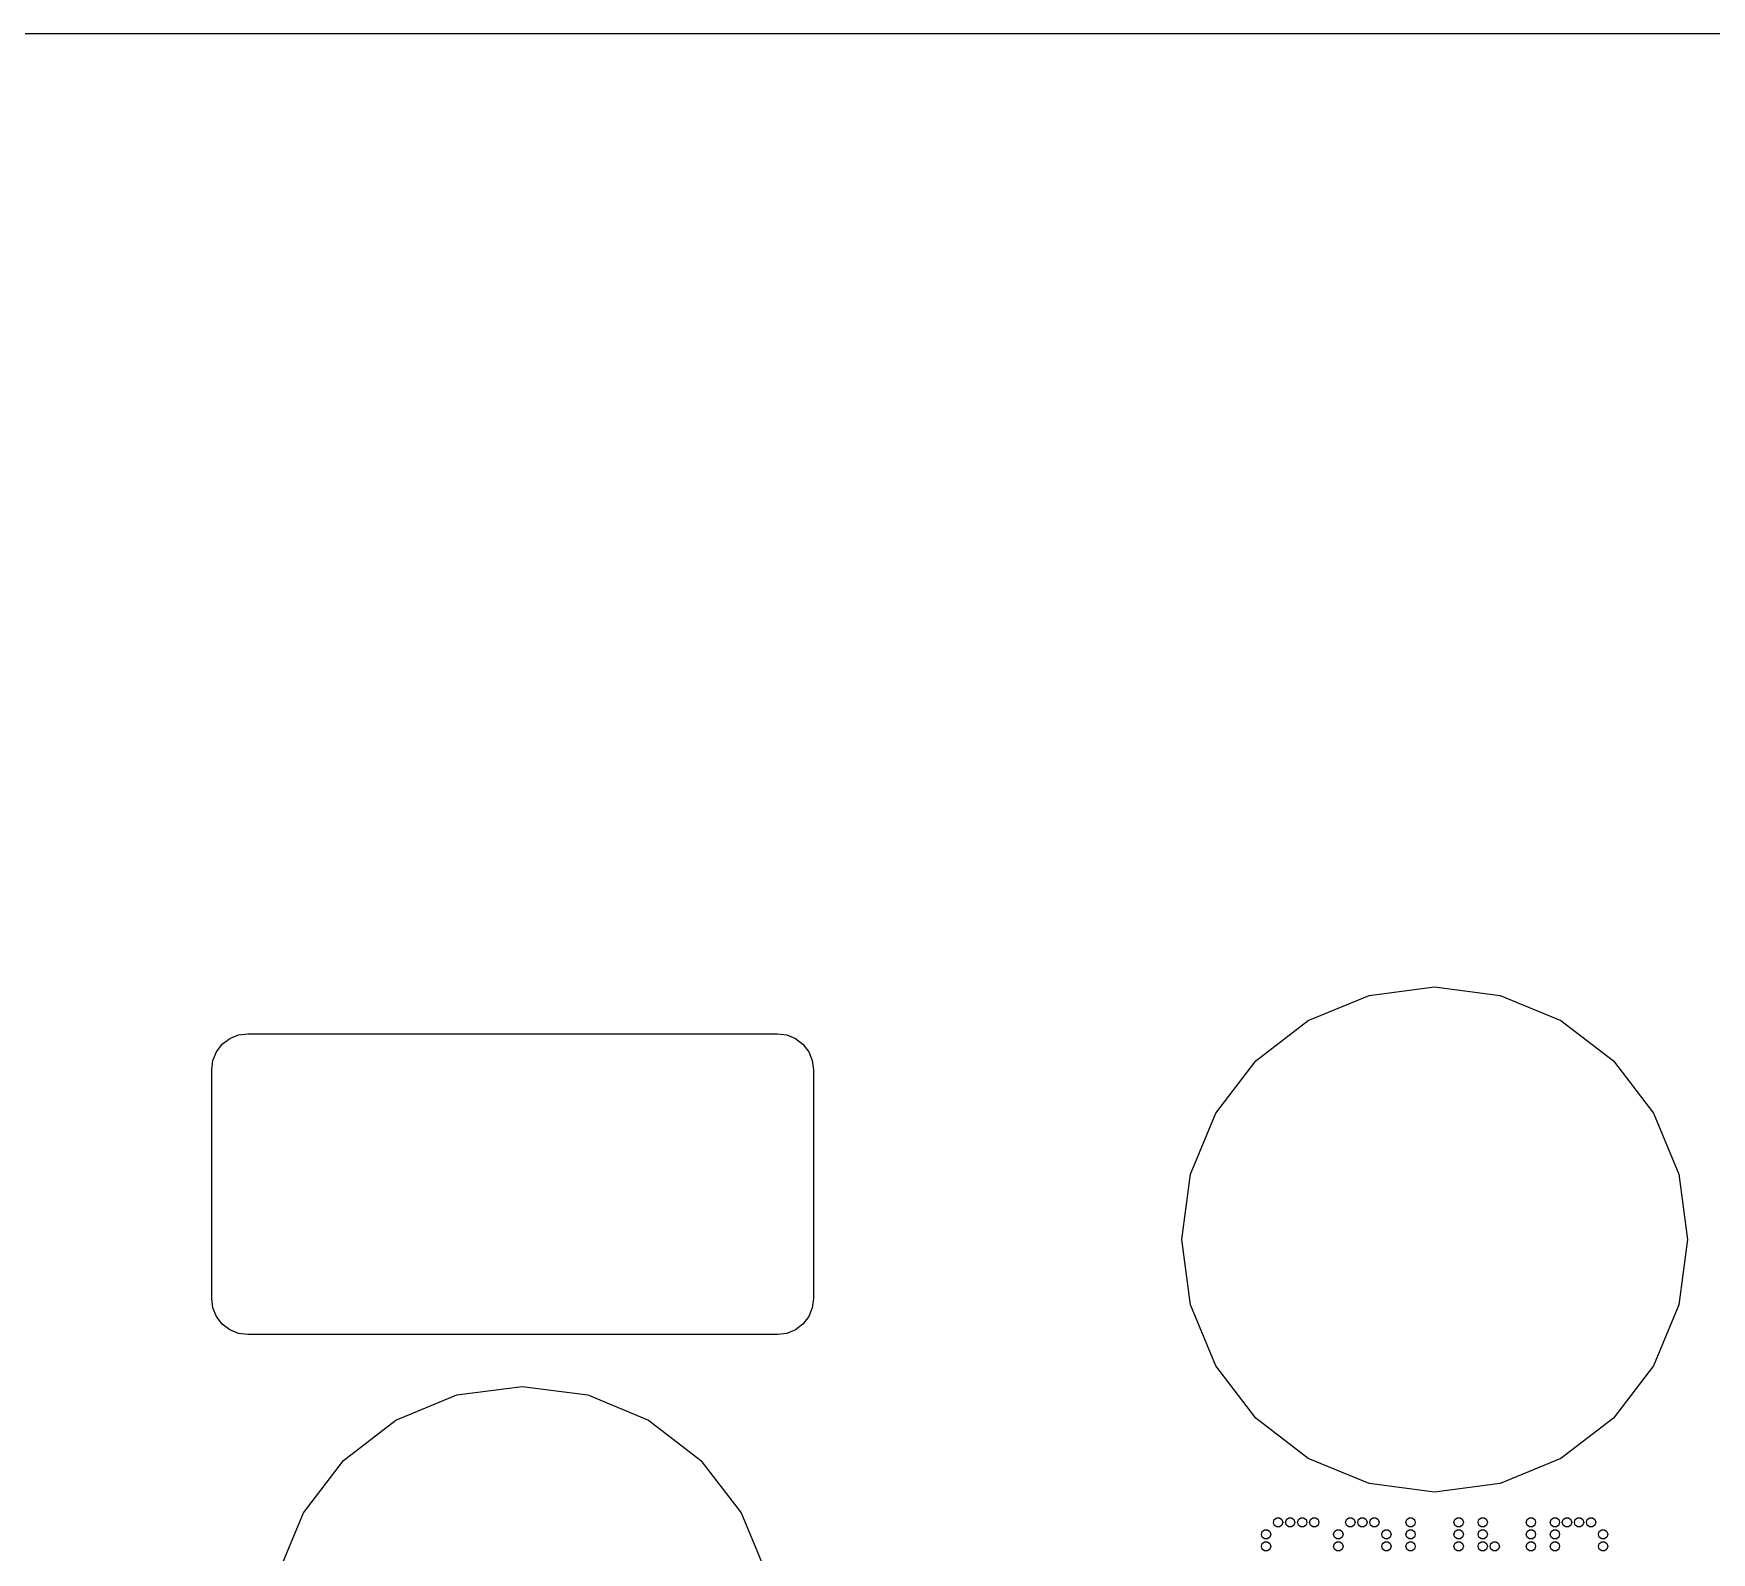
# Model space of a CAD drawing. Header units: millimetres. Extents: x 0 to 390, y 0 to 390.
# Drawn here: x 205 to 274.7, y 176.3 to 239.4 of the extents above; entities that cross this region are included whole.
import ezdxf

# ---------------------------------------------------------------- set-up
doc = ezdxf.new("R2010")
doc.units = ezdxf.units.MM
doc.layers.add('INCISIONE', color=7, linetype='CONTINUOUS')
doc.layers.add('TAGLIO', color=1, linetype='CONTINUOUS')

msp = doc.modelspace()

# ---------------------------------------------------------------- linework, layer by layer
at = {"layer": 'INCISIONE'}
for points in [[(256.395, 177.03), (256.358, 176.915), (256.26, 176.845), (256.14, 176.845), (256.042, 176.915), (256.005, 177.03), (256.042, 177.145), (256.14, 177.215), (256.26, 177.215), (256.358, 177.145)], [(256.895, 177.53), (256.858, 177.415), (256.76, 177.345), (256.64, 177.345), (256.542, 177.415), (256.505, 177.53), (256.542, 177.645), (256.64, 177.715), (256.76, 177.715), (256.858, 177.645)], [(257.395, 177.53), (257.358, 177.415), (257.26, 177.345), (257.14, 177.345), (257.042, 177.415), (257.005, 177.53), (257.042, 177.645), (257.14, 177.715), (257.26, 177.715), (257.358, 177.645)], [(257.895, 177.53), (257.858, 177.415), (257.76, 177.345), (257.64, 177.345), (257.542, 177.415), (257.505, 177.53), (257.542, 177.645), (257.64, 177.715), (257.76, 177.715), (257.858, 177.645)], [(258.395, 177.53), (258.358, 177.415), (258.26, 177.345), (258.14, 177.345), (258.042, 177.415), (258.005, 177.53), (258.042, 177.645), (258.14, 177.715), (258.26, 177.715), (258.358, 177.645)], [(259.395, 177.03), (259.358, 176.915), (259.26, 176.845), (259.14, 176.845), (259.042, 176.915), (259.005, 177.03), (259.042, 177.145), (259.14, 177.215), (259.26, 177.215), (259.358, 177.145)], [(259.895, 177.53), (259.858, 177.415), (259.76, 177.345), (259.64, 177.345), (259.542, 177.415), (259.505, 177.53), (259.542, 177.645), (259.64, 177.715), (259.76, 177.715), (259.858, 177.645)], [(260.395, 177.53), (260.358, 177.415), (260.26, 177.345), (260.14, 177.345), (260.042, 177.415), (260.005, 177.53), (260.042, 177.645), (260.14, 177.715), (260.26, 177.715), (260.358, 177.645)], [(260.895, 177.53), (260.858, 177.415), (260.76, 177.345), (260.64, 177.345), (260.542, 177.415), (260.505, 177.53), (260.542, 177.645), (260.64, 177.715), (260.76, 177.715), (260.858, 177.645)], [(261.395, 177.03), (261.358, 176.915), (261.26, 176.845), (261.14, 176.845), (261.042, 176.915), (261.005, 177.03), (261.042, 177.145), (261.14, 177.215), (261.26, 177.215), (261.358, 177.145)], [(262.395, 177.53), (262.358, 177.415), (262.26, 177.345), (262.14, 177.345), (262.042, 177.415), (262.005, 177.53), (262.042, 177.645), (262.14, 177.715), (262.26, 177.715), (262.358, 177.645)], [(262.395, 177.03), (262.358, 176.915), (262.26, 176.845), (262.14, 176.845), (262.042, 176.915), (262.005, 177.03), (262.042, 177.145), (262.14, 177.215), (262.26, 177.215), (262.358, 177.145)], [(264.395, 177.53), (264.358, 177.415), (264.26, 177.345), (264.14, 177.345), (264.042, 177.415), (264.005, 177.53), (264.042, 177.645), (264.14, 177.715), (264.26, 177.715), (264.358, 177.645)], [(264.395, 177.03), (264.358, 176.915), (264.26, 176.845), (264.14, 176.845), (264.042, 176.915), (264.005, 177.03), (264.042, 177.145), (264.14, 177.215), (264.26, 177.215), (264.358, 177.145)], [(265.395, 177.53), (265.358, 177.415), (265.26, 177.345), (265.14, 177.345), (265.042, 177.415), (265.005, 177.53), (265.042, 177.645), (265.14, 177.715), (265.26, 177.715), (265.358, 177.645)], [(265.395, 177.03), (265.358, 176.915), (265.26, 176.845), (265.14, 176.845), (265.042, 176.915), (265.005, 177.03), (265.042, 177.145), (265.14, 177.215), (265.26, 177.215), (265.358, 177.145)], [(267.395, 177.53), (267.358, 177.415), (267.26, 177.345), (267.14, 177.345), (267.042, 177.415), (267.005, 177.53), (267.042, 177.645), (267.14, 177.715), (267.26, 177.715), (267.358, 177.645)], [(267.395, 177.03), (267.358, 176.915), (267.26, 176.845), (267.14, 176.845), (267.042, 176.915), (267.005, 177.03), (267.042, 177.145), (267.14, 177.215), (267.26, 177.215), (267.358, 177.145)], [(268.395, 177.53), (268.358, 177.415), (268.26, 177.345), (268.14, 177.345), (268.042, 177.415), (268.005, 177.53), (268.042, 177.645), (268.14, 177.715), (268.26, 177.715), (268.358, 177.645)], [(268.395, 177.03), (268.358, 176.915), (268.26, 176.845), (268.14, 176.845), (268.042, 176.915), (268.005, 177.03), (268.042, 177.145), (268.14, 177.215), (268.26, 177.215), (268.358, 177.145)], [(268.895, 177.53), (268.858, 177.415), (268.76, 177.345), (268.64, 177.345), (268.542, 177.415), (268.505, 177.53), (268.542, 177.645), (268.64, 177.715), (268.76, 177.715), (268.858, 177.645)], [(269.395, 177.53), (269.358, 177.415), (269.26, 177.345), (269.14, 177.345), (269.042, 177.415), (269.005, 177.53), (269.042, 177.645), (269.14, 177.715), (269.26, 177.715), (269.358, 177.645)], [(269.895, 177.53), (269.858, 177.415), (269.76, 177.345), (269.64, 177.345), (269.542, 177.415), (269.505, 177.53), (269.542, 177.645), (269.64, 177.715), (269.76, 177.715), (269.858, 177.645)], [(270.395, 177.03), (270.358, 176.915), (270.26, 176.845), (270.14, 176.845), (270.042, 176.915), (270.005, 177.03), (270.042, 177.145), (270.14, 177.215), (270.26, 177.215), (270.358, 177.145)], [(256.395, 176.53), (256.358, 176.415), (256.26, 176.345), (256.14, 176.345), (256.042, 176.415), (256.005, 176.53), (256.042, 176.645), (256.14, 176.715), (256.26, 176.715), (256.358, 176.645)], [(259.395, 176.53), (259.358, 176.415), (259.26, 176.345), (259.14, 176.345), (259.042, 176.415), (259.005, 176.53), (259.042, 176.645), (259.14, 176.715), (259.26, 176.715), (259.358, 176.645)], [(261.395, 176.53), (261.358, 176.415), (261.26, 176.345), (261.14, 176.345), (261.042, 176.415), (261.005, 176.53), (261.042, 176.645), (261.14, 176.715), (261.26, 176.715), (261.358, 176.645)], [(262.395, 176.53), (262.358, 176.415), (262.26, 176.345), (262.14, 176.345), (262.042, 176.415), (262.005, 176.53), (262.042, 176.645), (262.14, 176.715), (262.26, 176.715), (262.358, 176.645)], [(264.395, 176.53), (264.358, 176.415), (264.26, 176.345), (264.14, 176.345), (264.042, 176.415), (264.005, 176.53), (264.042, 176.645), (264.14, 176.715), (264.26, 176.715), (264.358, 176.645)], [(265.395, 176.53), (265.358, 176.415), (265.26, 176.345), (265.14, 176.345), (265.042, 176.415), (265.005, 176.53), (265.042, 176.645), (265.14, 176.715), (265.26, 176.715), (265.358, 176.645)], [(265.895, 176.53), (265.858, 176.415), (265.76, 176.345), (265.64, 176.345), (265.542, 176.415), (265.505, 176.53), (265.542, 176.645), (265.64, 176.715), (265.76, 176.715), (265.858, 176.645)], [(267.395, 176.53), (267.358, 176.415), (267.26, 176.345), (267.14, 176.345), (267.042, 176.415), (267.005, 176.53), (267.042, 176.645), (267.14, 176.715), (267.26, 176.715), (267.358, 176.645)], [(268.395, 176.53), (268.358, 176.415), (268.26, 176.345), (268.14, 176.345), (268.042, 176.415), (268.005, 176.53), (268.042, 176.645), (268.14, 176.715), (268.26, 176.715), (268.358, 176.645)], [(270.395, 176.53), (270.358, 176.415), (270.26, 176.345), (270.14, 176.345), (270.042, 176.415), (270.005, 176.53), (270.042, 176.645), (270.14, 176.715), (270.26, 176.715), (270.358, 176.645)]]:
    msp.add_lwpolyline(points, close=True, dxfattribs=at)
at = {"layer": 'TAGLIO'}
msp.add_lwpolyline([(5.6, 239.38), (363.5, 239.38), (363.655, 239.36), (363.8, 239.3), (363.924, 239.204), (364.02, 239.08), (364.08, 238.935), (364.1, 238.78), (364.1, 114.18), (364.08, 114.025), (364.02, 113.88), (363.924, 113.756), (363.8, 113.66), (363.655, 113.6), (363.5, 113.58), (5.6, 113.58)], dxfattribs=at)
for points in [[(273.7, 189.28), (273.342, 186.562), (272.293, 184.03), (270.625, 181.855), (268.45, 180.187), (265.918, 179.138), (263.2, 178.78), (260.482, 179.138), (257.95, 180.187), (255.775, 181.855), (254.107, 184.03), (253.058, 186.562), (252.7, 189.28), (253.058, 191.998), (254.107, 194.53), (255.775, 196.705), (257.95, 198.373), (260.482, 199.422), (263.2, 199.78), (265.918, 199.422), (268.45, 198.373), (270.625, 196.705), (272.293, 194.53), (273.342, 191.998)], [(235.9, 197.83), (236.288, 197.779), (236.65, 197.629), (236.961, 197.391), (237.199, 197.08), (237.349, 196.718), (237.4, 196.33), (237.4, 186.83), (237.349, 186.442), (237.199, 186.08), (236.961, 185.769), (236.65, 185.531), (236.288, 185.381), (235.9, 185.33), (213.9, 185.33), (213.512, 185.381), (213.15, 185.531), (212.839, 185.769), (212.601, 186.08), (212.451, 186.442), (212.4, 186.83), (212.4, 196.33), (212.451, 196.718), (212.601, 197.08), (212.839, 197.391), (213.15, 197.629), (213.512, 197.779), (213.9, 197.83)], [(235.8, 172.68), (235.442, 169.962), (234.393, 167.43), (232.725, 165.255), (230.55, 163.587), (228.018, 162.538), (225.3, 162.18), (222.582, 162.538), (220.05, 163.587), (217.875, 165.255), (216.207, 167.43), (215.158, 169.962), (214.8, 172.68), (215.158, 175.398), (216.207, 177.93), (217.875, 180.105), (220.05, 181.773), (222.582, 182.822), (225.3, 183.18), (228.018, 182.822), (230.55, 181.773), (232.725, 180.105), (234.393, 177.93), (235.442, 175.398)]]:
    msp.add_lwpolyline(points, close=True, dxfattribs=at)

doc.saveas('drawing.dxf')
